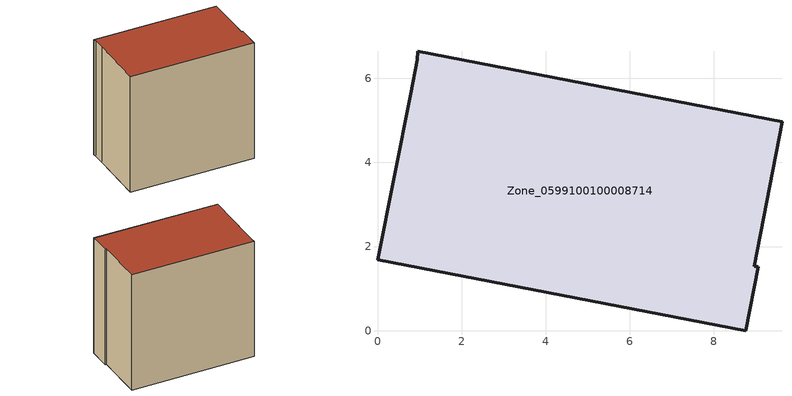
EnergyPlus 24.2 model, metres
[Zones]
Zone_0599100100008714
 floor ground (C_G): 0,1.69 0.8,5.63 0.95,6.43 0.96,6.64 9.62,4.97 8.95,1.54 9.05,1.52 8.76,0 z0
 wall outside (C_F): 8.76,0 9.05,1.52 8.95,1.54 9.62,4.97 0.96,6.64 0.95,6.43 0.8,5.63 0,1.69 8.76,0 z0:8.7
 roof outside (C_R): 0.8,5.63 0,1.69 8.76,0 9.05,1.52 8.95,1.54 9.62,4.97 0.96,6.64 0.95,6.43 z8.7
[BUILDING]
Pand.0599100100008714: North Axis=0; Terrain=City; Loads Convergence Tolerance Value=0.04; Temperature Convergence Tolerance Value=0.4; Solar Distribution=FullExterior; Maximum Number of Warmup Days=25; Minimum Number of Warmup Days=1
[Site:Location]
Rotterdam.The.Hague.AP_ZH_NLD Design_Conditions: Latitude=51.96; Longitude=4.45; Time Zone=1; Elevation=-4.5
[SITE:GROUNDTEMPERATURE:BUILDINGSURFACE]
18, 18, 18, 18, 18, 18, 18, 18, 18, 18, 18, 18
[MATERIAL] Thermal Absorptance=0.9; Solar Absorptance=0.7; Visible Absorptance=0.7
Name | Roughness | Thickness | Conductivity | Density | Specific Heat
G.TI.2015-2018 | MediumSmooth | 0.15 | 0.0428571 | 540 | 1210
F.TI.2015-2018 | Rough | 0.3 | 0.0666667 | 1920 | 840
R.TI.2015-2018 | MediumRough | 0.2 | 0.0333333 | 1500 | 1000
[CONSTRUCTION]
C_G: G.TI.2015-2018
C_F: F.TI.2015-2018
C_R: R.TI.2015-2018
[ZONE]
Zone_0599100100008714: Type=1; Multiplier=1; Ceiling Height=Autocalculate; Volume=Autocalculate; Floor Area=autocalculate; Part of Total Floor Area=Yes
[ZONEINFILTRATION:DESIGNFLOWRATE]
Infil_Zone_0599100100008714: Zone or ZoneList or Space or SpaceList=Zone_0599100100008714; Schedule=AlwaysOn; Design Flow Rate Calculation Method=Flow/Area; Flow Rate per Floor Area=0.0015; Constant Term Coefficient=1; Temperature Term Coefficient=0; Velocity Term Coefficient=0; Velocity Squared Term Coefficient=0
[HVACTEMPLATE:ZONE:IDEALLOADSAIRSYSTEM]
Zone_0599100100008714: Maximum Heating Supply Air Temperature=50; Minimum Cooling Supply Air Temperature=13; Maximum Heating Supply Air Humidity Ratio=0.0156; Minimum Cooling Supply Air Humidity Ratio=0.0077; Heating Limit=NoLimit; Cooling Limit=NoLimit; Dehumidification Control Type=ConstantSensibleHeatRatio; Cooling Sensible Heat Ratio=0.7; Dehumidification Setpoint=60; Humidification Control Type=None; Humidification Setpoint=30; Outdoor Air Method=None; Outdoor Air Flow Rate per Person=0.00944; Outdoor Air Flow Rate per Zone Floor Area=0; Outdoor Air Flow Rate per Zone=0; Demand Controlled Ventilation Type=None; Outdoor Air Economizer Type=NoEconomizer; Heat Recovery Type=None; Sensible Heat Recovery Effectiveness=0.7; Latent Heat Recovery Effectiveness=0.65
[ZONECONTROL:THERMOSTAT]
ThermostatControl_Zone_0599100100008714: Zone or ZoneList=Zone_0599100100008714; Control Type Schedule=DualSetpointControlType; Control 1=Thermostat_Zone_0599100100008714; Temperature Difference Between Cutout And Setpoint=0
[THERMOSTATSETPOINT:DUALSETPOINT]
Thermostat_Zone_0599100100008714: Heating Setpoint Temperature Schedule=HeatingSetpoint_Zone_0599100100008714; Cooling Setpoint Temperature Schedule=CoolingSetpoint_Zone_0599100100008714
[SCHEDULE:COMPACT]
HeatingSetpoint_Zone_0599100100008714: Through: 12/31, For: AllDays, Until: 24:00, 21
CoolingSetpoint_Zone_0599100100008714: Through: 12/31, For: AllDays, Until: 24:00, 24
DualSetpointControlType: Through: 12/31, For: AllDays, Until: 24:00, 4
AlwaysOn: Through: 12/31, For: AllDays, Until: 24:00, 1
